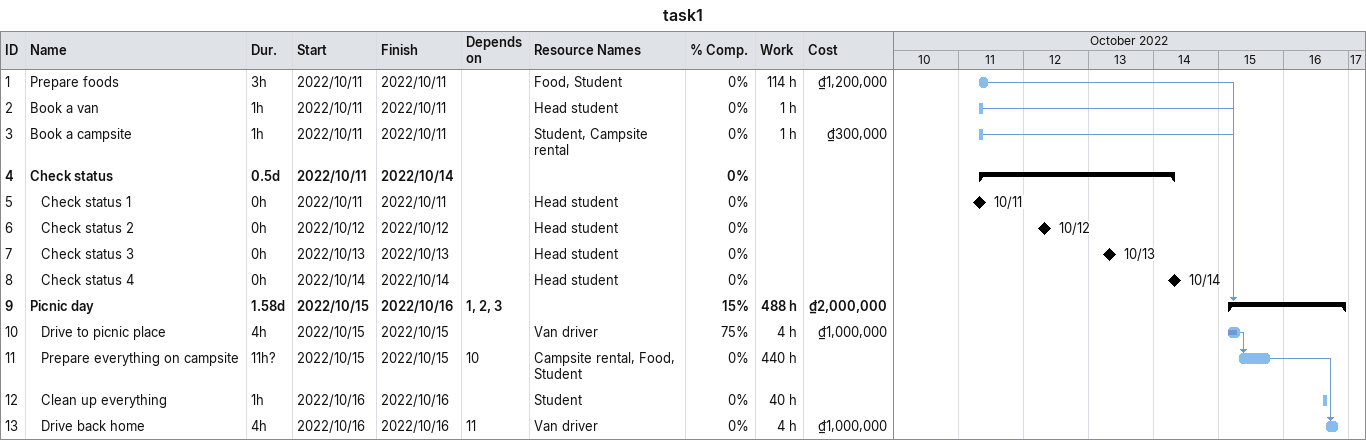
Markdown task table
task1

| ID | Level | Task | Duration | Start | Finish | Predecessors | Resources | % complete | Work (h) | Cost (₫) |
|---|---|---|---|---|---|---|---|---|---|---|
| 1 | 1 | Prepare foods | 3h | 2022-10-11 | 2022-10-11 |  | Food, Student | 0 | 114 | 1200000 |
| 2 | 1 | Book a van | 1h | 2022-10-11 | 2022-10-11 |  | Head student | 0 | 1 |  |
| 3 | 1 | Book a campsite | 1h | 2022-10-11 | 2022-10-11 |  | Student, Campsite rental | 0 | 1 | 300000 |
| 4 | 1 | **Check status** | 0.5d | 2022-10-11 | 2022-10-14 |  |  | 0 |  |  |
| 5 | 2 | Check status 1 | 0h | 2022-10-11 | 2022-10-11 |  | Head student | 0 |  |  |
| 6 | 2 | Check status 2 | 0h | 2022-10-12 | 2022-10-12 |  | Head student | 0 |  |  |
| 7 | 2 | Check status 3 | 0h | 2022-10-13 | 2022-10-13 |  | Head student | 0 |  |  |
| 8 | 2 | Check status 4 | 0h | 2022-10-14 | 2022-10-14 |  | Head student | 0 |  |  |
| 9 | 1 | **Picnic day** | 1.58d | 2022-10-15 | 2022-10-16 | 1, 2, 3 |  | 15 | 488 | 2000000 |
| 10 | 2 | Drive to picnic place | 4h | 2022-10-15 | 2022-10-15 |  | Van driver | 75 | 4 | 1000000 |
| 11 | 2 | Prepare everything on campsite | 11h? | 2022-10-15 | 2022-10-15 | 10 | Campsite rental, Food, Student | 0 | 440 |  |
| 12 | 2 | Clean up everything | 1h | 2022-10-16 | 2022-10-16 |  | Student | 0 | 40 |  |
| 13 | 2 | Drive back home | 4h | 2022-10-16 | 2022-10-16 | 11 | Van driver | 0 | 4 | 1000000 |
